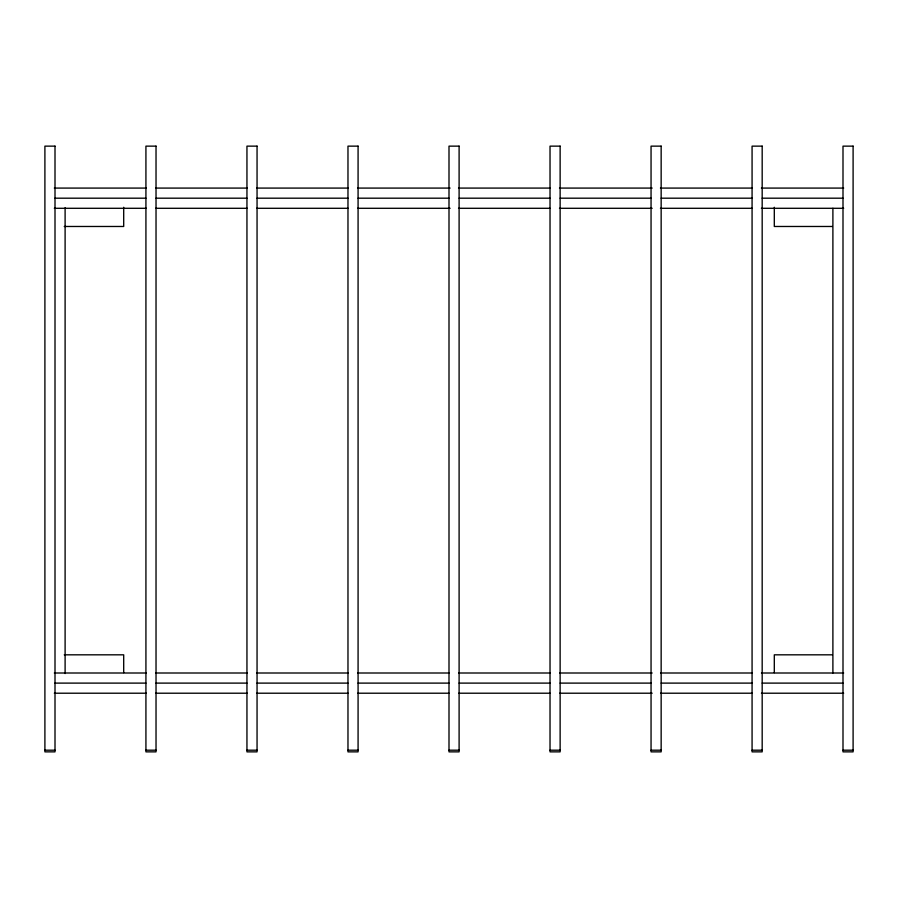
<?xml version="1.0" encoding="UTF-8"?>
<svg xmlns="http://www.w3.org/2000/svg" width="898" height="898" viewBox="0 0 898 898"><rect width="100%" height="100%" fill="white"/><g stroke="black" fill="none" stroke-linecap="round" stroke-linejoin="round"><path stroke-width="1.35" d="M54.329 188.086L146.363 188.086M155.668 188.086L247.242 188.086M256.626 188.086L348.121 188.086M357.572 188.086L450.111 188.086M458.53 188.086L550.025 188.086M559.476 188.086L652.161 188.086M660.434 188.086L752.075 188.086M761.392 188.086L843.671 188.086M55.003 198.189L145.925 198.189M156.028 198.189L246.95 198.189M257.053 198.189L347.975 198.189M358.078 198.189L449 198.189M459.103 198.189L550.025 198.189M560.128 198.189L651.05 198.189M661.153 198.189L752.075 198.189M762.178 198.189L842.998 198.189M54.329 208.291L146.363 208.291M155.668 208.291L247.242 208.291M256.626 208.291L348.121 208.291M357.572 208.291L450.111 208.291M458.53 208.291L550.025 208.291M559.476 208.291L652.161 208.291M660.434 208.291L752.075 208.291M761.392 208.291L843.671 208.291M64.252 226.476L123.7 226.476L123.7 207.281M832.367 226.476L774.3 226.476L774.3 207.281M64.252 654.822L123.7 654.822L123.7 672.636M832.367 654.822L774.3 654.822L774.3 672.636M54.329 673.006L146.363 673.006M155.747 673.006L247.242 673.006M256.772 673.006L348.121 673.006M357.797 673.006L449 673.006M458.811 673.006L550.025 673.006M559.69 673.006L652.161 673.006M660.558 673.006L752.075 673.006M761.437 673.006L843.671 673.006M55.003 683.109L145.925 683.109M156.028 683.109L246.95 683.109M257.053 683.109L347.975 683.109M358.078 683.109L449 683.109M459.103 683.109L550.025 683.109M560.128 683.109L651.05 683.109M661.153 683.109L752.075 683.109M762.178 683.109L842.998 683.109M54.329 693.211L146.363 693.211M155.747 693.211L247.242 693.211M256.772 693.211L348.121 693.211M357.797 693.211L449 693.211M458.811 693.211L550.025 693.211M559.69 693.211L652.161 693.211M660.558 693.211L752.075 693.211M761.437 693.211L843.671 693.211M44.9 750.189L55.003 750.189M145.925 750.189L156.028 750.189M246.95 750.189L257.053 750.189M347.975 750.189L358.078 750.189M449 750.189L459.103 750.189M550.025 750.189L560.128 750.189M651.05 750.189L661.153 750.189M752.075 750.189L762.178 750.189M842.998 750.189L853.1 750.189M832.895 208.291L832.895 673.006M65.105 207.73L65.105 673.567M55.003 146.138L44.9 146.138L44.9 751.862L55.003 751.862L55.003 146.138M156.028 146.138L145.925 146.138L145.925 751.862L156.028 751.862L156.028 146.138M257.053 146.138L246.95 146.138L246.95 751.862L257.053 751.862L257.053 146.138M358.078 146.138L347.975 146.138L347.975 751.862L358.078 751.862L358.078 146.138M459.103 146.138L449 146.138L449 751.862L459.103 751.862L459.103 146.138M560.128 146.138L550.025 146.138L550.025 751.862L560.128 751.862L560.128 146.138M661.153 146.138L651.05 146.138L651.05 751.862L661.153 751.862L661.153 146.138M762.178 146.138L752.075 146.138L752.075 751.862L762.178 751.862L762.178 146.138M853.1 146.138L842.998 146.138L842.998 751.862L853.1 751.862L853.1 146.138"/></g></svg>
